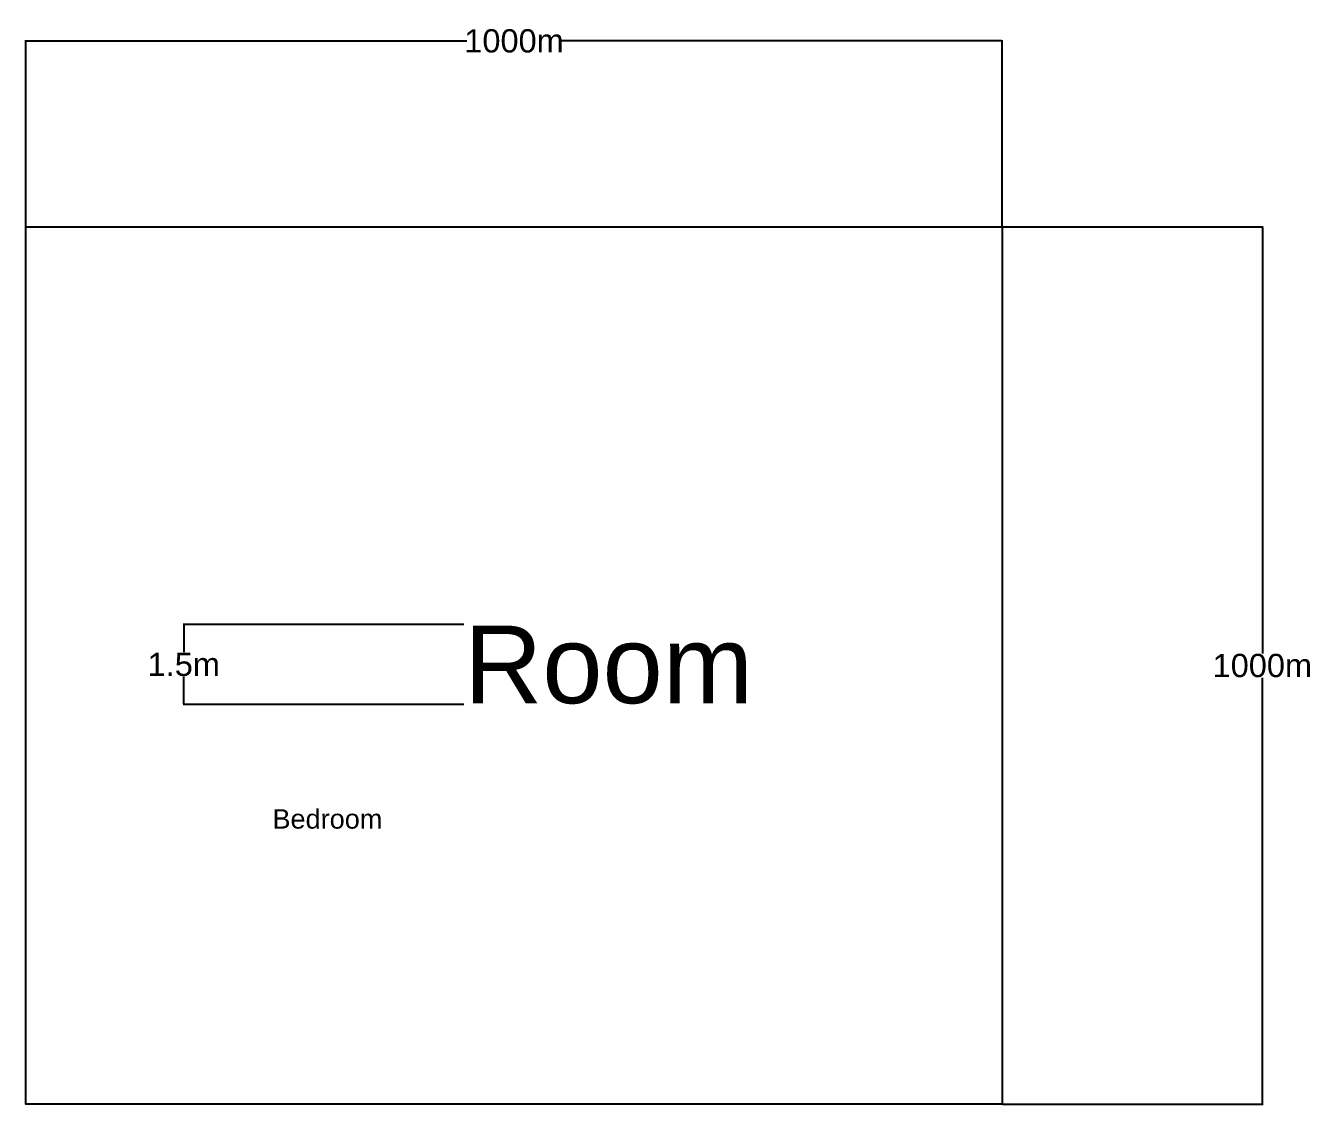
# Model space of a CAD drawing. Header units: feet. Extents: x 28652 to 66086, y -6769 to -640.
# Drawn here: x 42823 to 43154.8, y -1407.1 to -1128.9 of the extents above; entities that cross this region are included whole.
import ezdxf

# ---------------------------------------------------------------- set-up
doc = ezdxf.new("R2010")
doc.units = ezdxf.units.FT
doc.header["$LTSCALE"] = 50
doc.header["$MEASUREMENT"] = 0
doc.header["$PDMODE"] = 34
doc.styles.add('1@1000', font='arial.ttf', dxfattribs={"height": 60})
doc.styles.get("Standard").update_dxf_attribs({"font": 'arial.ttf'})
doc.dimstyles.get("Standard").update_dxf_attribs({"dimtxt": 6, "dimasz": 0.18, "dimexe": 0.18, "dimexo": 0.0625, "dimgap": 0.09, "dimtad": 0, "dimtih": 1, "dimtoh": 1, "dimdec": 0, "dimzin": 0, "dimdsep": 46, "dimlunit": 4, "dimtxsty": 'Standard', "dimcen": 0.09, "dimadec": 0, "dimazin": 0, "dimtfac": 1, "dimtdec": 0, "dimtofl": 0, "dimtmove": 0, "dimatfit": 3, "dimfxl": 1, "dimtolj": 1, "dimtzin": 0, "dimarcsym": 0})

# ---------------------------------------------------------------- blocks, each defined once
blk = doc.blocks.new('*D103')
at = {"color": 0, "lineweight": -2, "transparency": 16777216}
for p, q in [((42823.04, -1180.74), (42823.04, -1132.65)), ((42823.22, -1132.83), (42936.76, -1132.83)), ((43074.66, -1132.83), (42961.12, -1132.83)), ((43074.84, -1180.74), (43074.84, -1132.65))]:
    blk.add_line(p, q, dxfattribs=at)
at = {"color": 0, "transparency": 16777216}
for points in [[(42823.22, -1132.8), (42823.22, -1132.86), (42823.04, -1132.83)], [(43074.66, -1132.8), (43074.66, -1132.86), (43074.84, -1132.83)]]:
    blk.add_solid(points, dxfattribs=at)
at = {"layer": 'Defpoints', "color": 0, "transparency": 16777216}
for p in [(43074.84, -1132.83), (42823.04, -1180.8), (43074.84, -1180.8)]:
    blk.add_point(p, dxfattribs=at)
at = {"color": 0, "transparency": 16777216, "insert": (42948.94, -1132.83), "char_height": 6, "attachment_point": 5}
blk.add_mtext('\\A1;1000m', dxfattribs=at)
blk = doc.blocks.new('*D104')
at = {"color": 0, "lineweight": -2, "transparency": 16777216}
for p, q in [((43074.91, -1180.8), (43142.07, -1180.8)), ((43141.89, -1180.98), (43141.89, -1290.79)), ((43141.89, -1406.91), (43141.89, -1297.1)), ((43074.91, -1407.09), (43142.07, -1407.09))]:
    blk.add_line(p, q, dxfattribs=at)
at = {"color": 0, "transparency": 16777216}
for points in [[(43141.86, -1180.98), (43141.92, -1180.98), (43141.89, -1180.8)], [(43141.86, -1406.91), (43141.92, -1406.91), (43141.89, -1407.09)]]:
    blk.add_solid(points, dxfattribs=at)
at = {"layer": 'Defpoints', "color": 0, "transparency": 16777216}
for p in [(43074.84, -1180.8), (43074.84, -1407.09), (43141.89, -1407.09)]:
    blk.add_point(p, dxfattribs=at)
at = {"color": 0, "transparency": 16777216, "insert": (43141.89, -1293.95), "char_height": 6, "attachment_point": 5}
blk.add_mtext('\\A1;1000m', dxfattribs=at)
blk = doc.blocks.new('*D105')
at = {"color": 0, "lineweight": -2, "transparency": 16777216}
for p, q in [((42935.99, -1283.36), (42863.61, -1283.36)), ((42863.79, -1283.54), (42863.79, -1290.51)), ((42863.79, -1303.78), (42863.79, -1296.81)), ((42935.99, -1303.96), (42863.61, -1303.96))]:
    blk.add_line(p, q, dxfattribs=at)
at = {"color": 0, "transparency": 16777216}
for points in [[(42863.76, -1283.54), (42863.82, -1283.54), (42863.79, -1283.36)], [(42863.76, -1303.78), (42863.82, -1303.78), (42863.79, -1303.96)]]:
    blk.add_solid(points, dxfattribs=at)
at = {"layer": 'Defpoints', "color": 0, "transparency": 16777216}
for p in [(42863.79, -1283.36), (42936.05, -1283.36), (42936.05, -1303.96)]:
    blk.add_point(p, dxfattribs=at)
at = {"color": 0, "transparency": 16777216, "insert": (42863.79, -1293.66), "char_height": 6, "attachment_point": 5}
blk.add_mtext('\\A1;1.5m', dxfattribs=at)

msp = doc.modelspace()

# ---------------------------------------------------------------- linework, layer by layer
msp.add_lwpolyline([(42823.04, -1180.8), (43074.84, -1180.8), (43074.84, -1407.09), (42823.04, -1407.09)], close=True)

# ---------------------------------------------------------------- texts
at = {"insert": (42936.05, -1283.64), "char_height": 20, "attachment_point": 1}
msp.add_mtext_dynamic_manual_height_columns('Room', width=649.0631, gutter_width=100, heights=[0], dxfattribs=at)
at = {"insert": (42886.65, -1330.99), "char_height": 5, "attachment_point": 1, "style": '1@1000'}
msp.add_mtext_dynamic_manual_height_columns('Bedroom', width=146.7551, gutter_width=25, heights=[0], dxfattribs=at)

# ---------------------------------------------------------------- dimensions: what is measured, and where the dimension line sits
dim = msp.add_linear_dim(base=(43074.84, -1132.83), p1=(42823.04, -1180.8), p2=(43074.84, -1180.8), text='1000m', dimstyle='Standard')
dim.commit()
dim.dimension.update_dxf_attribs({"geometry": '*D103', "text_midpoint": (42948.94, -1132.83)})
for base, p1, p2, text, picture, middle in [((43141.89, -1407.09), (43074.84, -1180.8), (43074.84, -1407.09), '1000m', '*D104', (43141.89, -1293.95)), ((42863.79, -1283.36), (42936.05, -1303.96), (42936.05, -1283.36), '1.5m', '*D105', (42863.79, -1293.66))]:
    dim = msp.add_linear_dim(base=base, p1=p1, p2=p2, angle=90, text=text, dimstyle='Standard')
    dim.commit()
    dim.dimension.update_dxf_attribs({"geometry": picture, "text_midpoint": middle})

doc.saveas('drawing.dxf')
